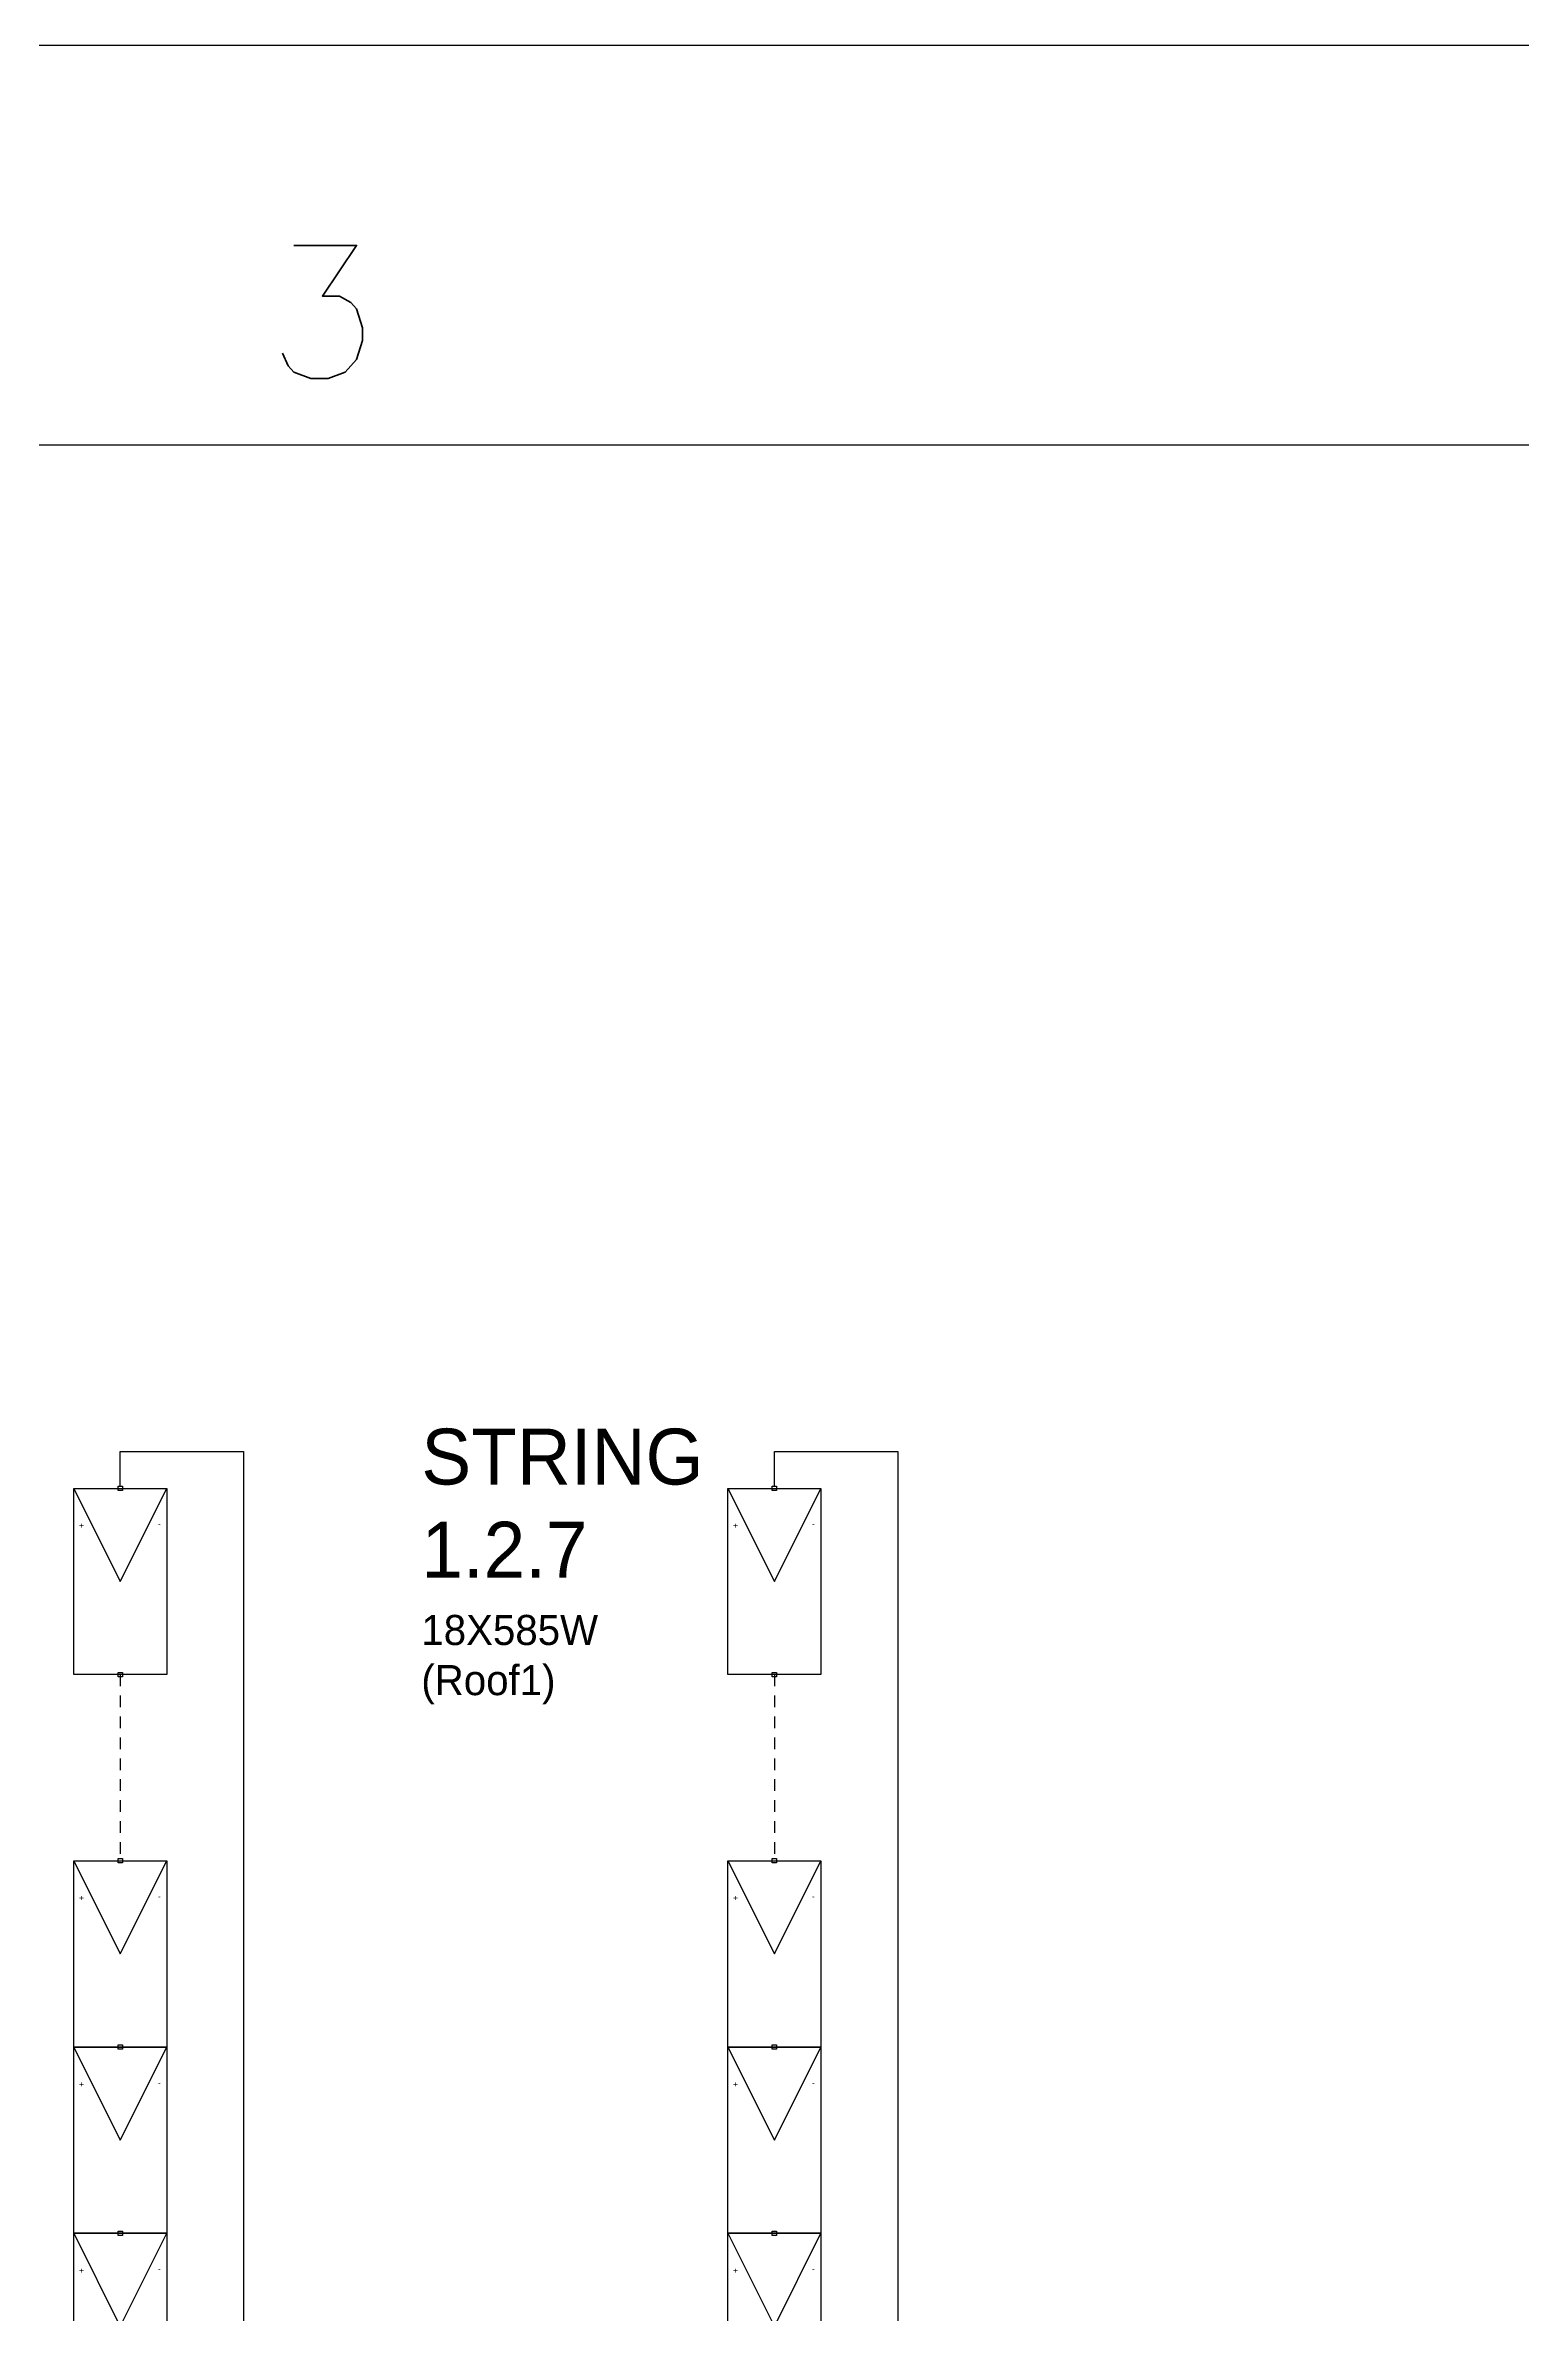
# Model space of a CAD drawing. Header units: inches. Extents: x 4 to 127, y -3 to 89.
# Drawn here: x 49.34 to 65.2, y 64.26 to 88.63 of the extents above; entities that cross this region are included whole.
import ezdxf
from ezdxf.enums import TextEntityAlignment as Align

# ---------------------------------------------------------------- set-up
doc = ezdxf.new("R2010")
doc.units = ezdxf.units.IN
doc.header["$MEASUREMENT"] = 0
doc.linetypes.add('HIDDEN2', pattern=[0.1875, 0.125, -0.0625])
for name, color, linetype in [('GRY_20AWG', 9, 'Continuous'), ('SYMS', 7, 'Continuous'), ('Title Block', 7, 'Continuous'), ('Viewport', 7, 'Continuous'), ('WHT_12AWG', 7, 'Continuous')]:
    doc.layers.add(name, color=color, linetype=linetype)
doc.styles.add('Roman', font='romans')
doc.styles.add('WD', font='romans.shx')

# ---------------------------------------------------------------- blocks, each defined once
blk = doc.blocks.new('ANSI_border_C')
at = {"layer": 'Title Block'}
for p, q in [((21, 16), (0, 16)), ((20.5, 15.25), (0.5, 15.25))]:
    blk.add_line(p, q, dxfattribs=at)
at = {"layer": 'Title Block', "style": 'Roman'}
blk.add_text('3', height=0.25, dxfattribs=at).set_placement((8, 15.5), align=Align.MIDDLE_CENTER)
blk = doc.blocks.new('JIC_border_C')
at = {"xscale": 5.726708801404052, "yscale": 5.726708801404052, "zscale": 5.726708801404052}
blk.add_blockref('ANSI_border_C', (6.5, -3), dxfattribs=at)
blk = doc.blocks.new('HT0_01')
for p, q in [((-0.0625, 0.0625), (0.0625, 0.0625)), ((-0.0625, -0.0625), (-0.0625, 0.0625)), ((0.0625, 0.0625), (0.0625, -0.0625)), ((0.0625, -0.0625), (-0.0625, -0.0625))]:
    blk.add_line(p, q)
at = {"style": 'WD', "flags": 1}
for tag, p in [('X4TERM01', (-0.0625, 0)), ('X2TERM01', (0, 0.0625)), ('X1TERM01', (0.0625, 0)), ('X8TERM01', (0, -0.0625))]:
    blk.add_attdef(tag, p, '', height=0.01, dxfattribs=at)
blk = doc.blocks.new('PVM')
at = {"color": 5}
for p, q in [((2, 1), (1, 0.5)), ((1, 0.5), (2, 0))]:
    blk.add_line(p, q, dxfattribs=at)
blk.add_lwpolyline([(0, 1), (2, 1), (2, 0), (0, 0)], close=True, dxfattribs=at)
at = {"layer": 'SYMS', "color": 5, "xscale": 0.3699338068975089, "yscale": 0.3699338068975089, "zscale": 0.3699338068975089}
for p in [(0, 0.5), (2, 0.5)]:
    blk.add_blockref('HT0_01', p, dxfattribs=at)
at = {"color": 5, "char_height": 0.065, "attachment_point": 1}
for s, insert, rotation in [('+', (1.625, 0.883), 180), ('-', (1.57, 0.067), 90)]:
    blk.add_mtext_dynamic_manual_height_columns(s, width=0.09892, gutter_width=0.325, heights=[0], dxfattribs=dict(at, insert=insert, rotation=rotation))

msp = doc.modelspace()

# ---------------------------------------------------------------- linework, layer by layer
at = {"color": 240, "linetype": 'HIDDEN2', "true_color": 0xed1f24}
for p, q in [((50.144, 71.131), (50.144, 69.131)), ((57.166, 71.131), (57.166, 69.131))]:
    msp.add_line(p, q, dxfattribs=at)
at = {"layer": 'GRY_20AWG', "color": 240, "true_color": 0xed1f24}
for p, q in [((50.144, 73.155), (50.144, 73.525)), ((50.144, 73.525), (51.468, 73.525)), ((57.166, 73.155), (57.166, 73.525)), ((57.166, 73.525), (58.491, 73.525))]:
    msp.add_line(p, q, dxfattribs=at)
at = {"layer": 'WHT_12AWG', "color": 240, "true_color": 0xed1f24}
for p, q in [((51.468, 73.525), (51.468, 25.727)), ((58.491, 73.525), (58.491, 25.727))]:
    msp.add_line(p, q, dxfattribs=at)

# ---------------------------------------------------------------- block references
at = {"layer": 'SYMS', "rotation": 90}
for p in [(50.644, 71.131), (57.666, 71.131), (50.644, 67.131), (57.666, 67.131), (50.644, 65.131), (57.666, 65.131), (50.644, 63.131), (57.666, 63.131)]:
    msp.add_blockref('PVM', p, dxfattribs=at)
at = {"layer": 'Viewport'}
msp.add_blockref('JIC_border_C', (0, 0), dxfattribs=at)

# ---------------------------------------------------------------- texts
at = {"insert": (53.376, 73.772), "char_height": 0.6, "attachment_point": 1}
msp.add_mtext_dynamic_manual_height_columns('{\\C240;\\c2367469;STRING 1.2.7^J\\H0.53846x;\\C256;\\c0;18X585W^J(Roof1)}', width=1.91071, gutter_width=0.325, heights=[0], dxfattribs=at)

doc.saveas('drawing.dxf')
